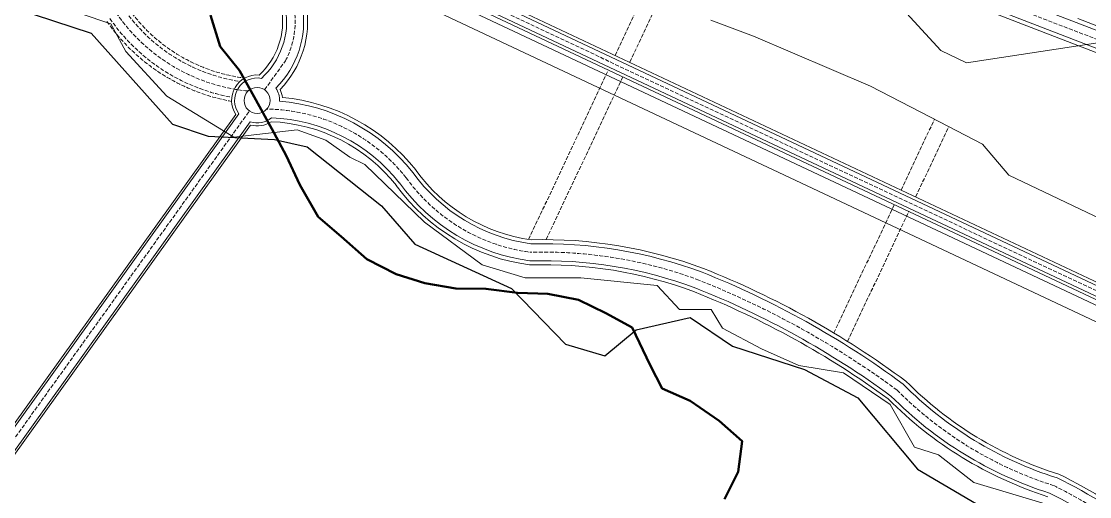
# Model space of a CAD drawing. Header units: metres. Extents: x 3557088 to 3598139, y 7314183 to 7334470.
# Drawn here: x 3575312 to 3576380, y 7323524 to 7323999 of the extents above; entities that cross this region are included whole.
import ezdxf

# ---------------------------------------------------------------- set-up
doc = ezdxf.new("R2010")
doc.units = ezdxf.units.M
doc.linetypes.add('JIS_02_4.0', pattern=[5.5, 4, -1.5])
for name, color, linetype, lineweight in [('CMS_Limite_Urbanizable', 1, 'Continuous', 30), ('Imagen', 17, 'Continuous', 0), ('Imagen_ZonaUrbanizable', 17, 'Continuous', 0), ('LIMITES', 7, 'Continuous', 50)]:
    doc.layers.add(name, color=color, linetype=linetype, lineweight=lineweight)
doc.layers.add('nuevo', color=7, linetype='Continuous', lineweight=15, true_color=0xf2f2f2)
picture_1 = doc.add_image_def('image1.jpg', size_in_pixel=(4800, 2360))
picture_2 = doc.add_image_def('image2.jpg', size_in_pixel=(4800, 2360))

msp = doc.modelspace()

# ---------------------------------------------------------------- linework, layer by layer
at = {"layer": 'CMS_Limite_Urbanizable'}
msp.add_lwpolyline([(3575306.3, 7324012.2), (3575381.7, 7323987.6), (3575463, 7323896.8), (3575498.6, 7323884.8), (3575564.9, 7323881.2), (3575597.8, 7323874), (3575672.1, 7323815), (3575705.2, 7323776.7), (3575802, 7323732.2), (3575856, 7323676.5), (3575895.2, 7323664.9), (3575926.5, 7323691), (3575980.6, 7323703.4), (3576023.1, 7323674.7), (3576095.1, 7323651.4), (3576148.3, 7323622.9), (3576208.1, 7323551.5), (3576320.2, 7323485.7)], dxfattribs=at)
at = {"layer": 'LIMITES'}
msp.add_lwpolyline([(3576015.1, 7323521.4), (3576028.6, 7323548.8), (3576032.8, 7323579.5), (3576009.8, 7323599.9), (3575980.5, 7323619.8), (3575952.6, 7323632.3), (3575940.6, 7323655.5), (3575922.5, 7323693.2), (3575896.2, 7323707.6), (3575869, 7323720.8), (3575838.3, 7323727), (3575808.1, 7323728), (3575776.5, 7323732.1), (3575746.3, 7323732.4), (3575715.4, 7323737.5), (3575686.8, 7323746.7), (3575657.2, 7323761.7), (3575631.8, 7323784.2), (3575608.7, 7323804), (3575590.2, 7323835.9), (3575576.8, 7323865.2), (3575562.3, 7323892), (3575544.8, 7323923.9), (3575529.9, 7323950.2), (3575510.8, 7323974.4), (3575501.2, 7324005.7)], dxfattribs=at)
at = {"layer": 'nuevo', "linetype": 'JIS_02_4.0'}
for p, q in [((3575905.7, 7323965.4), (3575935.3, 7324028.3)), ((3575920.2, 7323958.6), (3575949.5, 7324020.8)), ((3575819.1, 7323781.3), (3575898.9, 7323950.9)), ((3575836.7, 7323781.2), (3575913.4, 7323944.1)), ((3576191.6, 7323830.8), (3576225, 7323901.6)), ((3576206.1, 7323823.9), (3576239.2, 7323894.3)), ((3576124.3, 7323687.8), (3576184.8, 7323816.3)), ((3576138, 7323679.4), (3576199.3, 7323809.5))]:
    msp.add_line(p, q, dxfattribs=at)
for points in [[(3575454.8, 7324222.3), (3575592.3, 7324104.1), (3577509.3, 7323201.5), (3577690.6, 7323170)], [(3576267, 7324027.8), (3576575.2, 7323909.1)], [(3575555.1, 7323931), (3575576, 7323960.1)], [(3575277.3, 7323543.6), (3575540, 7323909.9)]]:
    msp.add_lwpolyline(points, dxfattribs=at)
at = {"layer": 'nuevo'}
for points in [[(3575458, 7324213), (3575589.5, 7324099.9), (3577507.7, 7323196.7), (3577684.6, 7323166)], [(3575464.3, 7324220.8), (3575595, 7324108.3), (3577510.8, 7323206.3), (3577697.9, 7323173.8)], [(3575470.4, 7324219.5), (3575596.7, 7324110.9), (3577511.7, 7323209.2), (3577699.3, 7323176.6)], [(3575459.3, 7324208), (3575587.9, 7324097.3), (3577506.8, 7323193.8), (3577684.7, 7323162.9)], [(3575465.1, 7324196.4), (3575585.1, 7324093.1), (3577505.3, 7323189), (3578124.6, 7323081.4), (3578293.7, 7323036.8), (3578868.3, 7322883), (3579665, 7322294.2), (3580059.8, 7322180.4), (3580724, 7321683.2), (3580745, 7321683.2), (3580848.5, 7321741.8), (3580882.9, 7321725.8), (3581107.6, 7321563.4), (3581408.2, 7321360.5), (3581931.4, 7321019.4), (3582127.8, 7320885.8), (3582166.3, 7320857.8), (3582534.5, 7320601.2)], [(3575455.3, 7324185), (3575576.9, 7324080.4), (3577500.8, 7323174.6), (3578121.4, 7323066.7), (3578289.8, 7323022.3), (3578861.7, 7322869.2), (3579658.2, 7322280.5), (3580053, 7322166.8), (3580719, 7321668.2), (3580749, 7321668.2), (3580849.2, 7321724.9), (3580875.3, 7321712.8), (3581099.1, 7321551.1), (3581400, 7321348), (3581923.4, 7321006.7), (3582119, 7320873.7), (3582154.9, 7320847.6), (3582520, 7320593.3)], [(3576270.3, 7324035.7), (3576578.3, 7323917)], [(3576263.5, 7324020.1), (3576572.2, 7323901.1)], [(3575340, 7324017.6), (3575401.5, 7323997.1), (3575416.4, 7323969.2), (3575457.3, 7323924.5), (3575524.4, 7323883.6), (3575587.7, 7323891), (3575616.2, 7323880.6), (3575640.4, 7323863.8), (3575655.3, 7323856.4), (3575714.9, 7323798.7), (3575772.6, 7323755.9), (3575815.5, 7323742.8), (3575871.4, 7323742.8), (3575947.8, 7323735.4), (3575970.1, 7323711.2), (3576001.8, 7323711.2), (3576013, 7323692.6), (3576052.1, 7323672.1), (3576089.3, 7323655.3), (3576134, 7323647.9), (3576180.6, 7323616.3), (3576204.8, 7323573.5), (3576229.1, 7323566), (3576264.4, 7323538.1), (3576339, 7323515.8)], [(3576420.8, 7323983), (3576257, 7323958.1), (3576231.2, 7323970.5), (3576189.4, 7324015.9)], [(3576262.1, 7324016.3), (3576570.7, 7323897.4)], [(3576398.6, 7323798.2), (3576299.3, 7323845.7), (3576272.9, 7323876.8), (3576221.1, 7323903.7), (3576161.1, 7323934.8), (3576044, 7323984.8), (3576001.3, 7324000.8)], [(3576368.4, 7324002.2), (3576495.9, 7323953)], [(3575270, 7323548.8), (3575526.3, 7323906.3)], [(3575271.6, 7323547.7), (3575529.4, 7323907.1)], [(3575283, 7323539.5), (3575540.8, 7323899)], [(3575284.6, 7323538.3), (3575541, 7323895.8)]]:
    msp.add_lwpolyline(points, dxfattribs=at)
msp.add_circle((3575547.6, 7323920.4), 13, dxfattribs=at)
at = {"layer": 'nuevo', "linetype": 'JIS_02_4.0'}
for centre, radius, start, end in [((3575556.5, 7324110.1), 172.7, 213.7655, 261.3464), ((3575556.5, 7324110.1), 168.7, 213.54, 262.7741), ((3575500.2, 7323999.5), 85.5, 332.5573, 9.0474), ((3575556.5, 7324110.1), 193.7, 214.8344, 259.7561), ((3575556.5, 7324110.1), 189.7, 214.6442, 259.5925), ((3575556.5, 7324110.1), 181.2, 214.22, 264.3211), ((3575554.6, 7323730.6), 181.2, 38.3632, 89.1442), ((3575845.5, 7323950.2), 183.4, 215.7478, 262.254), ((3575834.4, 7323326), 442.7, 69.4964, 91.7569), ((3575662, 7322917), 886.3, 53.6336, 68.317), ((3576459.8, 7323900.8), 383.5, 224.7761, 252.3852), ((3576089.2, 7323018.7), 575.9, 41.9862, 63.7718)]:
    msp.add_arc(centre, radius, start, end, dxfattribs=at)
at = {"layer": 'nuevo'}
for centre, radius, start, end in [((3575500.2, 7323999.5), 73, 312.6748, 9.0474), ((3575500.2, 7323999.5), 77, 312.2358, 9.0474), ((3575500.2, 7323999.5), 94, 314.7835, 9.0474), ((3575500.2, 7323999.5), 98, 315.9586, 9.0474), ((3575547.6, 7323920.4), 25.5, 85.3589, 213.6858), ((3575547.6, 7323920.4), 22.5, 78.8796, 216.2269), ((3575547.6, 7323920.4), 22.5, 358.1298, 33.3428), ((3575547.6, 7323920.4), 25.5, 6.8267, 25.4496), ((3575554.6, 7323730.6), 193.7, 38.3632, 84.5792), ((3575554.6, 7323730.6), 189.7, 38.3632, 85.3232), ((3575547.6, 7323920.4), 22.5, 252.4794, 309.8978), ((3575554.6, 7323730.6), 172.7, 38.3632, 87.5408), ((3575547.6, 7323920.4), 25.5, 255.0205, 303.5531), ((3575554.6, 7323730.6), 168.7, 38.3632, 87.5973), ((3575845.6, 7323950.3), 175, 215.6217, 262.0186), ((3575845.6, 7323950.3), 171.1, 215.5631, 261.9047), ((3575845.6, 7323950.2), 191.9, 215.8454, 262.4672), ((3575845.5, 7323950.2), 195.9, 215.8928, 262.5653), ((3575834.4, 7323326), 451.1, 69.4716, 91.6661), ((3575834.4, 7323326.1), 455.1, 69.4603, 91.6234), ((3575834.4, 7323325.9), 430.2, 69.5347, 91.891), ((3575834.4, 7323325.9), 434.2, 69.5347, 91.8476), ((3575665.7, 7322924.8), 890.2, 53.402, 68.3519), ((3575664.5, 7322922.4), 888.9, 53.4747, 68.3412), ((3575659.2, 7322911.2), 884.2, 53.7985, 68.291), ((3575657.9, 7322908.3), 883.4, 53.8782, 68.278), ((3576460.8, 7323902.1), 376.7, 224.8072, 252.4891), ((3576461.3, 7323902.7), 373.4, 224.8224, 252.5389), ((3576458.7, 7323899.5), 390.4, 224.7464, 252.2841), ((3576458.3, 7323898.9), 393.6, 224.733, 252.2373), ((3576089.2, 7323018.7), 584.4, 42.0838, 63.7718), ((3576089.2, 7323018.7), 588.4, 42.1293, 63.7718), ((3576089.2, 7323018.7), 567.4, 41.8874, 63.7718)]:
    msp.add_arc(centre, radius, start, end, dxfattribs=at)

# ---------------------------------------------------------------- pictures from other files: only their frames are drawn
at = {"layer": 'Imagen'}
image = msp.add_image(picture_1, insert=(3557088.1, 7314320.1), size_in_units=(40983.9, 20150.4), rotation=-0.19111, dxfattribs=dict(at, fade=20))
image.dxf.flags = 7
at = {"layer": 'Imagen_ZonaUrbanizable'}
image = msp.add_image(picture_2, insert=(3572700.5, 7325068), size_in_units=(7743.8, 3807.4), rotation=-32.65284, dxfattribs=at)
image.dxf.flags = 7

doc.saveas('drawing.dxf')
